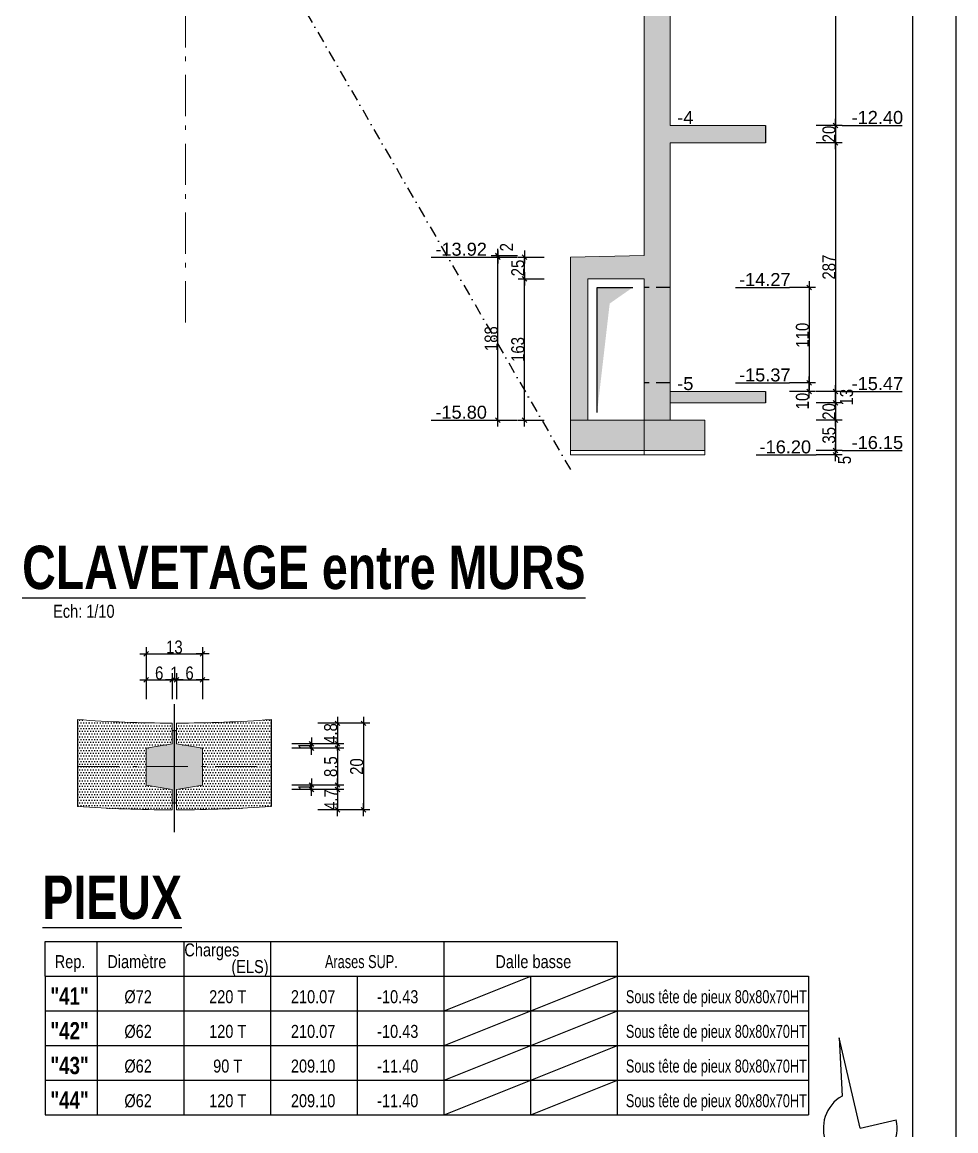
# Model space of a CAD drawing. Header units: centimetres. Extents: x 13078 to 20826, y -18629 to -14429.
# Drawn here: x 19749 to 20826, y -17092 to -15813 of the extents above; entities that cross this region are included whole.
import ezdxf
from ezdxf.enums import TextEntityAlignment as Align

# ---------------------------------------------------------------- set-up
doc = ezdxf.new("R2010")
doc.units = ezdxf.units.CM
doc.header["$LTSCALE"] = 25.4
doc.header["$PDMODE"] = 1
doc.header["$PDSIZE"] = -2
for name, pattern in [('CACHEX2', [19.05, 12.7, -6.35]), ('Style de ligne -6', [1.04164, 0.625, -0.20828, 0.06943, -0.13893]), ('TIRETPTX2', [50.8, 25.4, -12.7, 0, -12.7])]:
    doc.linetypes.add(name, pattern=pattern)
for name, color, linetype in [('01_cote_gen', 4, 'Continuous'), ('01_linteaux', 2, 'Continuous'), ('01_poch_BN', 9, 'Continuous'), ('01_poch_murs', 253, 'Continuous'), ('01_texte', 230, 'Continuous'), ('AA_COTES', 2, 'Continuous')]:
    doc.layers.add(name, color=color, linetype=linetype)
doc.layers.add('01_murs_coup', color=5, linetype='Continuous', lineweight=60)
doc.layers.add('B Général', color=7, linetype='Continuous', lineweight=5)
doc.styles.add('impact', font='impact.ttf')
doc.styles.add('MATTE_TXT', font='arial.ttf')
doc.styles.add('STYLE2', font='ARIALN.TTF')
doc.dimstyles.new('JB10', dxfattribs={"dimscale": 0.1, "dimtxt": 150, "dimasz": 15, "dimexe": 0.1, "dimexo": 0.1, "dimgap": 0.09, "dimtad": 1, "dimdec": 1, "dimlfac": 0.2, "dimdsep": 46, "dimtxsty": 'STYLE2', "dimblk1": 'BOND_G', "dimblk2": 'BOND_D', "dimsah": 1, "dimcen": 1.5, "dimdle": 0.01, "dimse1": 1, "dimse2": 1, "dimclrd": 4, "dimclre": 2, "dimclrt": 6, "dimazin": 2, "dimtfac": 2.333333, "dimtdec": 1, "dimtix": 1, "dimtmove": 2, "dimatfit": 3, "dimldrblk": 'BOND_G', "dimfxl": 1, "dimtolj": 1, "dimtzin": 0, "dimarcsym": 0})
doc.dimstyles.new('JB50', dxfattribs={"dimscale": 0.1, "dimtxt": 150, "dimasz": 15, "dimexe": 0.1, "dimexo": 0.1, "dimgap": 0.09, "dimtad": 1, "dimdec": 1, "dimdsep": 46, "dimtxsty": 'STYLE2', "dimblk1": 'BOND_G', "dimblk2": 'BOND_D', "dimsah": 1, "dimcen": 1.5, "dimdle": 0.01, "dimse1": 1, "dimse2": 1, "dimclrd": 4, "dimclre": 2, "dimclrt": 6, "dimazin": 2, "dimtfac": 2.333333, "dimtdec": 1, "dimtix": 1, "dimtmove": 2, "dimatfit": 3, "dimldrblk": 'BOND_G', "dimfxl": 1, "dimtolj": 1, "dimtzin": 0, "dimarcsym": 0})
pattern_1 = [(0, (-298.4997, -0.662), (1.5875, 3.175), [0, -3.175])]

# ---------------------------------------------------------------- blocks, each defined once
blk = doc.blocks.new('BOND_G')
at = {"layer": 'AA_COTES', "color": 0}
for p, q in [((0, -5), (0, 15)), ((5, 0), (-5, 0)), ((1.77, 1.77), (-1.77, -1.77))]:
    blk.add_line(p, q, dxfattribs=at)
blk = doc.blocks.new('BOND_D')
at = {"layer": 'AA_COTES', "color": 0}
for p, q in [((5, 0), (-5, 0)), ((-1.77, -1.77), (1.77, 1.77)), ((0, 5), (0, -15))]:
    blk.add_line(p, q, dxfattribs=at)
blk = doc.blocks.new('*D216')
at = {"layer": '01_cote_gen', "color": 4, "lineweight": -2, "ltscale": 3, "transparency": 16777216}
blk.add_line((20687, -15654), (20687, -15931), dxfattribs=at)
at = {"layer": 'Defpoints', "color": 0, "ltscale": 3, "transparency": 16777216}
for p in [(20670.7, -15652.5), (20612.2, -15932.5), (20687, -15932.5)]:
    blk.add_point(p, dxfattribs=at)
at = {"layer": '01_cote_gen', "color": 4, "lineweight": -2, "ltscale": 3, "transparency": 16777216, "xscale": 1.5, "yscale": 1.5, "zscale": 1.5}
for name, p, rotation in [('BOND_G', (20687, -15652.5), 90), ('BOND_D', (20687, -15932.5), 270)]:
    blk.add_blockref(name, p, dxfattribs=dict(at, rotation=rotation))
at = {"layer": '01_cote_gen', "color": 6, "ltscale": 3, "transparency": 16777216, "insert": (20679.4, -15792.5), "char_height": 15, "attachment_point": 5, "rotation": 90, "style": 'STYLE2'}
blk.add_mtext('\\A1;280', dxfattribs=at)
blk = doc.blocks.new('*D217')
at = {"layer": '01_cote_gen', "color": 4, "lineweight": -2, "ltscale": 3, "transparency": 16777216}
blk.add_line((20687, -15934), (20687, -15951), dxfattribs=at)
at = {"layer": 'Defpoints', "color": 0, "ltscale": 3, "transparency": 16777216}
for p in [(20585.2, -15932.5), (20585.2, -15952.5), (20687, -15952.5)]:
    blk.add_point(p, dxfattribs=at)
at = {"layer": '01_cote_gen', "color": 4, "lineweight": -2, "ltscale": 3, "transparency": 16777216, "xscale": 1.5, "yscale": 1.5, "zscale": 1.5}
for name, p, rotation in [('BOND_G', (20687, -15932.5), 90), ('BOND_D', (20687, -15952.5), 270)]:
    blk.add_blockref(name, p, dxfattribs=dict(at, rotation=rotation))
at = {"layer": '01_cote_gen', "color": 6, "ltscale": 3, "transparency": 16777216, "insert": (20679.4, -15942.5), "char_height": 15, "attachment_point": 5, "rotation": 90, "style": 'STYLE2'}
blk.add_mtext('\\A1;20', dxfattribs=at)
blk = doc.blocks.new('*D218')
at = {"layer": '01_cote_gen', "color": 4, "lineweight": -2, "ltscale": 3, "transparency": 16777216}
blk.add_line((20687, -15954), (20687, -16238), dxfattribs=at)
at = {"layer": 'Defpoints', "color": 0, "ltscale": 3, "transparency": 16777216}
for p in [(20607.2, -15952.5), (20607.2, -16239.5), (20687, -16239.5)]:
    blk.add_point(p, dxfattribs=at)
at = {"layer": '01_cote_gen', "color": 4, "lineweight": -2, "ltscale": 3, "transparency": 16777216, "xscale": 1.5, "yscale": 1.5, "zscale": 1.5}
for name, p, rotation in [('BOND_G', (20687, -15952.5), 90), ('BOND_D', (20687, -16239.5), 270)]:
    blk.add_blockref(name, p, dxfattribs=dict(at, rotation=rotation))
at = {"layer": '01_cote_gen', "color": 6, "ltscale": 3, "transparency": 16777216, "insert": (20679.4, -16096), "char_height": 15, "attachment_point": 5, "rotation": 90, "style": 'STYLE2'}
blk.add_mtext('\\A1;287', dxfattribs=at)
blk = doc.blocks.new('*D209')
at = {"layer": '01_cote_gen', "color": 4, "lineweight": -2, "ltscale": 3, "transparency": 16777216}
blk.add_line((20687, -16241), (20687, -16251), dxfattribs=at)
at = {"layer": 'Defpoints', "color": 0, "ltscale": 3, "transparency": 16777216}
for p in [(20658, -16239.5), (20658, -16252.5), (20687, -16252.5)]:
    blk.add_point(p, dxfattribs=at)
at = {"layer": '01_cote_gen', "color": 4, "lineweight": -2, "ltscale": 3, "transparency": 16777216, "xscale": 1.5, "yscale": 1.5, "zscale": 1.5}
for name, p, rotation in [('BOND_G', (20687, -16239.5), 90), ('BOND_D', (20687, -16252.5), 270)]:
    blk.add_blockref(name, p, dxfattribs=dict(at, rotation=rotation))
at = {"layer": '01_cote_gen', "color": 6, "ltscale": 3, "transparency": 16777216, "insert": (20699.7, -16246), "char_height": 15, "attachment_point": 5, "rotation": 90, "style": 'STYLE2'}
blk.add_mtext('\\A1;13', dxfattribs=at)
blk = doc.blocks.new('*D210')
at = {"layer": '01_cote_gen', "color": 4, "lineweight": -2, "ltscale": 3, "transparency": 16777216}
blk.add_line((20687, -16254), (20687, -16271), dxfattribs=at)
at = {"layer": 'Defpoints', "color": 0, "ltscale": 3, "transparency": 16777216}
for p in [(20527.6, -16252.5), (20525.9, -16272.5), (20687, -16272.5)]:
    blk.add_point(p, dxfattribs=at)
at = {"layer": '01_cote_gen', "color": 4, "lineweight": -2, "ltscale": 3, "transparency": 16777216, "xscale": 1.5, "yscale": 1.5, "zscale": 1.5}
for name, p, rotation in [('BOND_G', (20687, -16252.5), 90), ('BOND_D', (20687, -16272.5), 270)]:
    blk.add_blockref(name, p, dxfattribs=dict(at, rotation=rotation))
at = {"layer": '01_cote_gen', "color": 6, "ltscale": 3, "transparency": 16777216, "insert": (20679.4, -16262.5), "char_height": 15, "attachment_point": 5, "rotation": 90, "style": 'STYLE2'}
blk.add_mtext('\\A1;20', dxfattribs=at)
blk = doc.blocks.new('*D227')
at = {"layer": '01_cote_gen', "color": 4, "lineweight": -2, "ltscale": 3, "transparency": 16777216}
blk.add_line((20687, -16274), (20687, -16306), dxfattribs=at)
at = {"layer": 'Defpoints', "color": 0, "ltscale": 3, "transparency": 16777216}
for p in [(20536.2, -16272.5), (20536.2, -16307.5), (20687, -16307.5)]:
    blk.add_point(p, dxfattribs=at)
at = {"layer": '01_cote_gen', "color": 4, "lineweight": -2, "ltscale": 3, "transparency": 16777216, "xscale": 1.5, "yscale": 1.5, "zscale": 1.5}
for name, p, rotation in [('BOND_G', (20687, -16272.5), 90), ('BOND_D', (20687, -16307.5), 270)]:
    blk.add_blockref(name, p, dxfattribs=dict(at, rotation=rotation))
at = {"layer": '01_cote_gen', "color": 6, "ltscale": 3, "transparency": 16777216, "insert": (20679.4, -16290), "char_height": 15, "attachment_point": 5, "rotation": 90, "style": 'STYLE2'}
blk.add_mtext('\\A1;35', dxfattribs=at)
blk = doc.blocks.new('*D228')
at = {"layer": '01_cote_gen', "color": 4, "lineweight": -2, "ltscale": 3, "transparency": 16777216}
blk.add_line((20687, -16309), (20687, -16311), dxfattribs=at)
at = {"layer": 'Defpoints', "color": 0, "ltscale": 3, "transparency": 16777216}
for p in [(20536.2, -16307.5), (20536.2, -16312.5), (20687, -16312.5)]:
    blk.add_point(p, dxfattribs=at)
at = {"layer": '01_cote_gen', "color": 4, "lineweight": -2, "ltscale": 3, "transparency": 16777216, "xscale": 1.5, "yscale": 1.5, "zscale": 1.5}
for name, p, rotation in [('BOND_G', (20687, -16307.5), 90), ('BOND_D', (20687, -16312.5), 270)]:
    blk.add_blockref(name, p, dxfattribs=dict(at, rotation=rotation))
at = {"layer": '01_cote_gen', "color": 6, "ltscale": 3, "transparency": 16777216, "insert": (20697.3, -16318.5), "char_height": 15, "attachment_point": 5, "rotation": 90, "style": 'STYLE2'}
blk.add_mtext('\\A1;5', dxfattribs=at)
blk = doc.blocks.new('*D221')
at = {"layer": '01_cote_gen', "color": 4, "lineweight": -2, "ltscale": 3, "transparency": 16777216}
blk.add_line((20328.3, -16271), (20328.3, -16111), dxfattribs=at)
at = {"layer": 'Defpoints', "color": 0, "ltscale": 3, "transparency": 16777216}
for p in [(20328.3, -16109.5), (20401.2, -16109.5), (20381.2, -16272.5)]:
    blk.add_point(p, dxfattribs=at)
at = {"layer": '01_cote_gen', "color": 4, "lineweight": -2, "ltscale": 3, "transparency": 16777216, "xscale": 1.5, "yscale": 1.5, "zscale": 1.5}
for name, p, rotation in [('BOND_D', (20328.3, -16109.5), 90), ('BOND_G', (20328.3, -16272.5), 270)]:
    blk.add_blockref(name, p, dxfattribs=dict(at, rotation=rotation))
at = {"layer": '01_cote_gen', "color": 6, "ltscale": 3, "transparency": 16777216, "insert": (20320.6, -16191), "char_height": 15, "attachment_point": 5, "rotation": 90, "style": 'STYLE2'}
blk.add_mtext('\\A1;163', dxfattribs=at)
blk = doc.blocks.new('*D202')
at = {"layer": '01_cote_gen', "color": 4, "lineweight": -2, "ltscale": 3, "transparency": 16777216}
blk.add_line((20297.5, -16271), (20297.5, -16086), dxfattribs=at)
at = {"layer": 'Defpoints', "color": 0, "ltscale": 3, "transparency": 16777216}
for p in [(20297.5, -16084.5), (20350.8, -16084.5), (20350.8, -16272.5)]:
    blk.add_point(p, dxfattribs=at)
at = {"layer": '01_cote_gen', "color": 4, "lineweight": -2, "ltscale": 3, "transparency": 16777216, "xscale": 1.5, "yscale": 1.5, "zscale": 1.5}
for name, p, rotation in [('BOND_D', (20297.5, -16084.5), 90), ('BOND_G', (20297.5, -16272.5), 270)]:
    blk.add_blockref(name, p, dxfattribs=dict(at, rotation=rotation))
at = {"layer": '01_cote_gen', "color": 6, "ltscale": 3, "transparency": 16777216, "insert": (20289.9, -16178.5), "char_height": 15, "attachment_point": 5, "rotation": 90, "style": 'STYLE2'}
blk.add_mtext('\\A1;188', dxfattribs=at)
blk = doc.blocks.new('*D295')
at = {"layer": '01_cote_gen', "color": 4, "lineweight": -2, "ltscale": 3, "transparency": 16777216}
blk.add_line((20656.5, -16121), (20656.5, -16228), dxfattribs=at)
at = {"layer": 'Defpoints', "color": 0, "ltscale": 3, "transparency": 16777216}
for p in [(20500.7, -16119.5), (20500.7, -16229.5), (20656.5, -16229.5)]:
    blk.add_point(p, dxfattribs=at)
at = {"layer": '01_cote_gen', "color": 4, "lineweight": -2, "ltscale": 3, "transparency": 16777216, "xscale": 1.5, "yscale": 1.5, "zscale": 1.5}
for name, p, rotation in [('BOND_G', (20656.5, -16119.5), 90), ('BOND_D', (20656.5, -16229.5), 270)]:
    blk.add_blockref(name, p, dxfattribs=dict(at, rotation=rotation))
at = {"layer": '01_cote_gen', "color": 6, "ltscale": 3, "transparency": 16777216, "insert": (20648.8, -16174.5), "char_height": 15, "attachment_point": 5, "rotation": 90, "style": 'STYLE2'}
blk.add_mtext('\\A1;110', dxfattribs=at)
blk = doc.blocks.new('*D296')
at = {"layer": '01_cote_gen', "color": 4, "lineweight": -2, "ltscale": 3, "transparency": 16777216}
blk.add_line((20656.5, -16231), (20656.5, -16238), dxfattribs=at)
at = {"layer": 'Defpoints', "color": 0, "ltscale": 3, "transparency": 16777216}
for p in [(20603, -16239.5), (20634, -16229.5), (20656.5, -16239.5)]:
    blk.add_point(p, dxfattribs=at)
at = {"layer": '01_cote_gen', "color": 4, "lineweight": -2, "ltscale": 3, "transparency": 16777216, "xscale": 1.5, "yscale": 1.5, "zscale": 1.5}
for name, p, rotation in [('BOND_G', (20656.5, -16229.5), 90), ('BOND_D', (20656.5, -16239.5), 270)]:
    blk.add_blockref(name, p, dxfattribs=dict(at, rotation=rotation))
at = {"layer": '01_cote_gen', "color": 6, "ltscale": 3, "transparency": 16777216, "insert": (20648.8, -16250.5), "char_height": 15, "attachment_point": 5, "rotation": 90, "style": 'STYLE2'}
blk.add_mtext('\\A1;10', dxfattribs=at)
blk = doc.blocks.new('*D300')
at = {"layer": '01_cote_gen', "color": 4, "lineweight": -2, "ltscale": 3, "transparency": 16777216}
blk.add_line((19923.5, -16572), (19925.5, -16572), dxfattribs=at)
at = {"layer": 'Defpoints', "color": 0, "ltscale": 3, "transparency": 16777216}
for p in [(19927, -16572), (19922, -16622.2), (19927, -16622.2)]:
    blk.add_point(p, dxfattribs=at)
at = {"layer": '01_cote_gen', "color": 4, "lineweight": -2, "ltscale": 3, "transparency": 16777216, "xscale": 1.5, "yscale": 1.5, "zscale": 1.5, "rotation": 180}
blk.add_blockref('BOND_G', (19922, -16572), dxfattribs=at)
at = {"layer": '01_cote_gen', "color": 4, "lineweight": -2, "ltscale": 3, "transparency": 16777216, "xscale": 1.5, "yscale": 1.5, "zscale": 1.5}
blk.add_blockref('BOND_D', (19927, -16572), dxfattribs=at)
at = {"layer": '01_cote_gen', "color": 6, "ltscale": 3, "transparency": 16777216, "insert": (19924.5, -16564.5), "char_height": 15, "attachment_point": 5, "style": 'STYLE2'}
blk.add_mtext('\\A1;1', dxfattribs=at)
blk = doc.blocks.new('*D301')
at = {"layer": '01_cote_gen', "color": 4, "lineweight": -2, "ltscale": 3, "transparency": 16777216}
blk.add_line((19928.5, -16572), (19955.5, -16572), dxfattribs=at)
at = {"layer": 'Defpoints', "color": 0, "ltscale": 3, "transparency": 16777216}
for p in [(19957, -16572), (19927, -16586), (19957, -16650.9)]:
    blk.add_point(p, dxfattribs=at)
at = {"layer": '01_cote_gen', "color": 4, "lineweight": -2, "ltscale": 3, "transparency": 16777216, "xscale": 1.5, "yscale": 1.5, "zscale": 1.5, "rotation": 180}
blk.add_blockref('BOND_G', (19927, -16572), dxfattribs=at)
at = {"layer": '01_cote_gen', "color": 4, "lineweight": -2, "ltscale": 3, "transparency": 16777216, "xscale": 1.5, "yscale": 1.5, "zscale": 1.5}
blk.add_blockref('BOND_D', (19957, -16572), dxfattribs=at)
at = {"layer": '01_cote_gen', "color": 6, "ltscale": 3, "transparency": 16777216, "insert": (19942, -16564.3), "char_height": 15, "attachment_point": 5, "style": 'STYLE2'}
blk.add_mtext('\\A1;6', dxfattribs=at)
blk = doc.blocks.new('*D302')
at = {"layer": '01_cote_gen', "color": 4, "lineweight": -2, "ltscale": 3, "transparency": 16777216}
blk.add_line((19893.5, -16572), (19920.4, -16572), dxfattribs=at)
at = {"layer": 'Defpoints', "color": 0, "ltscale": 3, "transparency": 16777216}
for p in [(19921.9, -16572), (19921.9, -16645.9), (19892, -16650.9)]:
    blk.add_point(p, dxfattribs=at)
at = {"layer": '01_cote_gen', "color": 4, "lineweight": -2, "ltscale": 3, "transparency": 16777216, "xscale": 1.5, "yscale": 1.5, "zscale": 1.5, "rotation": 180}
blk.add_blockref('BOND_G', (19892, -16572), dxfattribs=at)
at = {"layer": '01_cote_gen', "color": 4, "lineweight": -2, "ltscale": 3, "transparency": 16777216, "xscale": 1.5, "yscale": 1.5, "zscale": 1.5}
blk.add_blockref('BOND_D', (19921.9, -16572), dxfattribs=at)
at = {"layer": '01_cote_gen', "color": 6, "ltscale": 3, "transparency": 16777216, "insert": (19907, -16564.3), "char_height": 15, "attachment_point": 5, "style": 'STYLE2'}
blk.add_mtext('\\A1;6', dxfattribs=at)
blk = doc.blocks.new('*D303')
at = {"layer": '01_cote_gen', "color": 4, "lineweight": -2, "ltscale": 3, "transparency": 16777216}
blk.add_line((19893.5, -16542), (19955.5, -16542), dxfattribs=at)
at = {"layer": 'Defpoints', "color": 0, "ltscale": 3, "transparency": 16777216}
for p in [(19957, -16542), (19892, -16594.5), (19957, -16594.5)]:
    blk.add_point(p, dxfattribs=at)
at = {"layer": '01_cote_gen', "color": 4, "lineweight": -2, "ltscale": 3, "transparency": 16777216, "xscale": 1.5, "yscale": 1.5, "zscale": 1.5, "rotation": 180}
blk.add_blockref('BOND_G', (19892, -16542), dxfattribs=at)
at = {"layer": '01_cote_gen', "color": 4, "lineweight": -2, "ltscale": 3, "transparency": 16777216, "xscale": 1.5, "yscale": 1.5, "zscale": 1.5}
blk.add_blockref('BOND_D', (19957, -16542), dxfattribs=at)
at = {"layer": '01_cote_gen', "color": 6, "ltscale": 3, "transparency": 16777216, "insert": (19924.5, -16534.3), "char_height": 15, "attachment_point": 5, "style": 'STYLE2'}
blk.add_mtext('\\A1;13', dxfattribs=at)
blk = doc.blocks.new('*D304')
at = {"layer": '01_cote_gen', "color": 4, "lineweight": -2, "ltscale": 3, "transparency": 16777216}
blk.add_line((20082.5, -16647.4), (20082.5, -16649.4), dxfattribs=at)
at = {"layer": 'Defpoints', "color": 0, "ltscale": 3, "transparency": 16777216}
for p in [(19980, -16645.9), (20010, -16650.9), (20082.5, -16650.9)]:
    blk.add_point(p, dxfattribs=at)
at = {"layer": '01_cote_gen', "color": 4, "lineweight": -2, "ltscale": 3, "transparency": 16777216, "xscale": 1.5, "yscale": 1.5, "zscale": 1.5}
for name, p, rotation in [('BOND_G', (20082.5, -16645.9), 90), ('BOND_D', (20082.5, -16650.9), 270)]:
    blk.add_blockref(name, p, dxfattribs=dict(at, rotation=rotation))
at = {"layer": '01_cote_gen', "color": 6, "ltscale": 3, "transparency": 16777216, "insert": (20075, -16648.4), "char_height": 15, "attachment_point": 5, "rotation": 90, "style": 'STYLE2'}
blk.add_mtext('\\A1;1', dxfattribs=at)
blk = doc.blocks.new('*D305')
at = {"layer": '01_cote_gen', "color": 4, "lineweight": -2, "ltscale": 3, "transparency": 16777216}
blk.add_line((20112.5, -16623.7), (20112.5, -16644.4), dxfattribs=at)
at = {"layer": 'Defpoints', "color": 0, "ltscale": 3, "transparency": 16777216}
for p in [(19980, -16622.2), (19980, -16645.9), (20112.5, -16645.9)]:
    blk.add_point(p, dxfattribs=at)
at = {"layer": '01_cote_gen', "color": 4, "lineweight": -2, "ltscale": 3, "transparency": 16777216, "xscale": 1.5, "yscale": 1.5, "zscale": 1.5}
for name, p, rotation in [('BOND_G', (20112.5, -16622.2), 90), ('BOND_D', (20112.5, -16645.9), 270)]:
    blk.add_blockref(name, p, dxfattribs=dict(at, rotation=rotation))
at = {"layer": '01_cote_gen', "color": 6, "ltscale": 3, "transparency": 16777216, "insert": (20104.8, -16634), "char_height": 15, "attachment_point": 5, "rotation": 90, "style": 'STYLE2'}
blk.add_mtext('\\A1;4.8', dxfattribs=at)
blk = doc.blocks.new('*D306')
at = {"layer": '01_cote_gen', "color": 4, "lineweight": -2, "ltscale": 3, "transparency": 16777216}
blk.add_line((20112.5, -16652.4), (20112.5, -16691.9), dxfattribs=at)
at = {"layer": 'Defpoints', "color": 0, "ltscale": 3, "transparency": 16777216}
for p in [(20010, -16650.9), (20010, -16693.4), (20112.5, -16693.4)]:
    blk.add_point(p, dxfattribs=at)
at = {"layer": '01_cote_gen', "color": 4, "lineweight": -2, "ltscale": 3, "transparency": 16777216, "xscale": 1.5, "yscale": 1.5, "zscale": 1.5}
for name, p, rotation in [('BOND_G', (20112.5, -16650.9), 90), ('BOND_D', (20112.5, -16693.4), 270)]:
    blk.add_blockref(name, p, dxfattribs=dict(at, rotation=rotation))
at = {"layer": '01_cote_gen', "color": 6, "ltscale": 3, "transparency": 16777216, "insert": (20104.8, -16672.2), "char_height": 15, "attachment_point": 5, "rotation": 90, "style": 'STYLE2'}
blk.add_mtext('\\A1;8.5', dxfattribs=at)
blk = doc.blocks.new('*D307')
at = {"layer": '01_cote_gen', "color": 4, "lineweight": -2, "ltscale": 3, "transparency": 16777216}
blk.add_line((20082.5, -16694.9), (20082.5, -16696.9), dxfattribs=at)
at = {"layer": 'Defpoints', "color": 0, "ltscale": 3, "transparency": 16777216}
for p in [(19980.1, -16698.4), (20010, -16693.4), (20082.5, -16698.4)]:
    blk.add_point(p, dxfattribs=at)
at = {"layer": '01_cote_gen', "color": 4, "lineweight": -2, "ltscale": 3, "transparency": 16777216, "xscale": 1.5, "yscale": 1.5, "zscale": 1.5}
for name, p, rotation in [('BOND_G', (20082.5, -16693.4), 90), ('BOND_D', (20082.5, -16698.4), 270)]:
    blk.add_blockref(name, p, dxfattribs=dict(at, rotation=rotation))
at = {"layer": '01_cote_gen', "color": 6, "ltscale": 3, "transparency": 16777216, "insert": (20075, -16695.9), "char_height": 15, "attachment_point": 5, "rotation": 90, "style": 'STYLE2'}
blk.add_mtext('\\A1;1', dxfattribs=at)
blk = doc.blocks.new('*D308')
at = {"layer": '01_cote_gen', "color": 4, "lineweight": -2, "ltscale": 3, "transparency": 16777216}
blk.add_line((20112.5, -16699.9), (20112.5, -16720.5), dxfattribs=at)
at = {"layer": 'Defpoints', "color": 0, "ltscale": 3, "transparency": 16777216}
for p in [(19980.1, -16698.4), (19980.1, -16722), (20112.5, -16722)]:
    blk.add_point(p, dxfattribs=at)
at = {"layer": '01_cote_gen', "color": 4, "lineweight": -2, "ltscale": 3, "transparency": 16777216, "xscale": 1.5, "yscale": 1.5, "zscale": 1.5}
for name, p, rotation in [('BOND_G', (20112.5, -16698.4), 90), ('BOND_D', (20112.5, -16722), 270)]:
    blk.add_blockref(name, p, dxfattribs=dict(at, rotation=rotation))
at = {"layer": '01_cote_gen', "color": 6, "ltscale": 3, "transparency": 16777216, "insert": (20105, -16710.2), "char_height": 15, "attachment_point": 5, "rotation": 90, "style": 'STYLE2'}
blk.add_mtext('\\A1;4.7', dxfattribs=at)
blk = doc.blocks.new('*D309')
at = {"layer": '01_cote_gen', "color": 4, "lineweight": -2, "ltscale": 3, "transparency": 16777216}
blk.add_line((20142.5, -16623.7), (20142.5, -16720.5), dxfattribs=at)
at = {"layer": 'Defpoints', "color": 0, "ltscale": 3, "transparency": 16777216}
for p in [(20120, -16622.2), (20120, -16722), (20142.5, -16722)]:
    blk.add_point(p, dxfattribs=at)
at = {"layer": '01_cote_gen', "color": 4, "lineweight": -2, "ltscale": 3, "transparency": 16777216, "xscale": 1.5, "yscale": 1.5, "zscale": 1.5}
for name, p, rotation in [('BOND_G', (20142.5, -16622.2), 90), ('BOND_D', (20142.5, -16722), 270)]:
    blk.add_blockref(name, p, dxfattribs=dict(at, rotation=rotation))
at = {"layer": '01_cote_gen', "color": 6, "ltscale": 3, "transparency": 16777216, "insert": (20134.8, -16672.1), "char_height": 15, "attachment_point": 5, "rotation": 90, "style": 'STYLE2'}
blk.add_mtext('\\A1;20', dxfattribs=at)
blk = doc.blocks.new('*D310')
at = {"layer": '01_cote_gen', "color": 4, "lineweight": -2, "transparency": 16777216}
blk.add_line((20328.3, -16108), (20328.3, -16086), dxfattribs=at)
at = {"layer": 'Defpoints', "color": 0, "transparency": 16777216}
for p in [(20320, -16084.5), (20328.3, -16084.5), (20350.8, -16109.5)]:
    blk.add_point(p, dxfattribs=at)
at = {"layer": '01_cote_gen', "color": 4, "lineweight": -2, "transparency": 16777216, "xscale": 1.5, "yscale": 1.5, "zscale": 1.5}
for name, p, rotation in [('BOND_D', (20328.3, -16084.5), 90), ('BOND_G', (20328.3, -16109.5), 270)]:
    blk.add_blockref(name, p, dxfattribs=dict(at, rotation=rotation))
at = {"layer": '01_cote_gen', "color": 6, "transparency": 16777216, "insert": (20320.6, -16097), "char_height": 15, "attachment_point": 5, "rotation": 90, "style": 'STYLE2'}
blk.add_mtext('\\A1;25', dxfattribs=at)
blk = doc.blocks.new('*D311')
at = {"layer": '01_cote_gen', "color": 4, "lineweight": -2, "transparency": 16777216}
for p, q in [((20297.5, -16081), (20297.5, -16079.5)), ((20297.5, -16082.5), (20297.5, -16084.5)), ((20297.5, -16086), (20297.5, -16087.5))]:
    blk.add_line(p, q, dxfattribs=at)
at = {"layer": 'Defpoints', "color": 0, "transparency": 16777216}
for p in [(20297.5, -16084.5), (20381.2, -16084.5), (20466.2, -16082.5)]:
    blk.add_point(p, dxfattribs=at)
at = {"layer": '01_cote_gen', "color": 4, "lineweight": -2, "transparency": 16777216, "xscale": 1.5, "yscale": 1.5, "zscale": 1.5}
for name, p, rotation in [('BOND_G', (20297.5, -16082.5), 270), ('BOND_D', (20297.5, -16084.5), 90)]:
    blk.add_blockref(name, p, dxfattribs=dict(at, rotation=rotation))
at = {"layer": '01_cote_gen', "color": 6, "transparency": 16777216, "insert": (20307.5, -16073), "char_height": 15, "attachment_point": 5, "rotation": 90, "style": 'STYLE2'}
blk.add_mtext('\\A1;2', dxfattribs=at)

msp = doc.modelspace()

# ---------------------------------------------------------------- hatches: boundary and pattern name
at = {"layer": '01_poch_BN'}
h = msp.add_hatch(color=256, dxfattribs=at)
h.dxf.hatch_style = 1
h.paths.add_polyline_path([(20606.03, -14699.5), (20496.19, -14699.5), (20496.19, -14601.74), (20476.19, -14601.74), (20476.19, -15414.5), (20496.19, -15414.5), (20496.19, -15367.5), (20526.19, -15367.5), (20606.03, -15367.5), (20606.03, -15344.5), (20496.19, -15344.5), (20496.19, -15046.5), (20606.03, -15046.5), (20606.03, -15026.5), (20496.19, -15026.5), (20496.19, -14719.5), (20606.03, -14719.5)])
h.paths.add_polyline_path([(20526.19, -15367.5), (20496.19, -15367.5), (20496.19, -15414.5), (20526.19, -15414.5)], flags=17)
h.paths.add_polyline_path([(20606.03, -15632.5), (20496.19, -15632.5), (20496.19, -15414.5), (20476.19, -15414.5), (20476.19, -15632.5), (20466.19, -15632.5), (20466.14, -16082.5), (20381.19, -16084.5), (20381.19, -16272.5), (20401.19, -16272.5), (20401.19, -16109.5), (20466.19, -16109.5), (20466.19, -16119.5), (20496.19, -16119.5), (20496.19, -15952.5), (20606.03, -15952.5), (20606.03, -15932.5), (20496.19, -15932.5), (20496.19, -15652.5), (20606.03, -15652.5)])
h.paths.add_polyline_path([(20496.19, -16119.5), (20466.19, -16119.5), (20466.19, -16229.5), (20496.19, -16229.5)], flags=17)
h.paths.add_polyline_path([(20496.19, -16229.5), (20466.19, -16229.5), (20466.19, -16272.5), (20496.19, -16272.5)])
h.paths.add_polyline_path([(20606.03, -16239.5), (20496.19, -16239.5), (20496.19, -16252.5), (20606.03, -16252.5)], flags=17)
h.paths.add_polyline_path([(20536.19, -16272.5), (20496.19, -16272.5), (20466.19, -16272.5), (20466.19, -16307.5), (20536.19, -16307.5)])
h.paths.add_polyline_path([(20466.19, -16272.5), (20381.19, -16272.5), (20381.19, -16307.5), (20466.19, -16307.5)])
h = msp.add_hatch(color=256, dxfattribs=at)
h.dxf.hatch_style = 1
h.paths.add_polyline_path([(19924.47, -16630.49), (19921.96, -16630.5), (19921.93, -16645.92), (19891.97, -16650.92), (19891.97, -16672.17), (19924.47, -16672.17)])
h.paths.add_polyline_path([(19926.99, -16630.49), (19924.47, -16630.49), (19924.47, -16672.17), (19956.97, -16672.17), (19956.97, -16650.92), (19927.01, -16645.92)])
h.paths.add_polyline_path([(19956.97, -16672.17), (19924.47, -16672.17), (19924.47, -16713.84), (19927.13, -16713.84), (19927.1, -16698.39), (19956.97, -16693.42)])
h.paths.add_polyline_path([(19924.47, -16672.17), (19891.97, -16672.17), (19891.97, -16693.42), (19921.85, -16698.39), (19921.82, -16713.83), (19924.47, -16713.84)])
at = {"layer": '01_poch_murs'}
h = msp.add_hatch(dxfattribs=at)
h.set_pattern_fill('DOTS', color=256, scale=2)
h.set_pattern_definition(pattern_1)
h.paths.add_polyline_path([(19812.92, -16618.01, 0.0181953), (19921.97, -16622.17), (19921.93, -16646.09), (19891.97, -16651.08), (19891.97, -16693.58), (19921.85, -16698.56), (19921.81, -16722.17, -0.0170299), (19812.92, -16718.27)])
h = msp.add_hatch(dxfattribs=at)
h.set_pattern_fill('DOTS', color=256, scale=2)
h.set_pattern_definition(pattern_1)
h.paths.add_polyline_path([(20036.03, -16618.01, -0.0181953), (19926.97, -16622.17), (19927.01, -16646.09), (19956.97, -16651.08), (19956.97, -16693.58), (19927.1, -16698.56), (19927.14, -16722.17, 0.0170299), (20036.03, -16718.27)])

# ---------------------------------------------------------------- linework, layer by layer
msp.add_line((20825.65, -14428.94), (20825.65, -17143.94))
at = {"layer": '01_linteaux', "linetype": 'TIRETPTX2', "ltscale": 0.02}
msp.add_line((19986.22, -15645.5), (20381.19, -16329.6), dxfattribs=at)
at = {"layer": '01_linteaux', "linetype": 'CACHEX2', "ltscale": 0.05}
for p, q in [((20496.19, -16119.5), (20466.19, -16119.5)), ((20496.19, -16229.5), (20466.19, -16229.5))]:
    msp.add_line(p, q, dxfattribs=at)
at = {"layer": '01_murs_coup', "linetype": 'Continuous', "lineweight": 5}
for p, q in [((20466.19, -15632.5), (20466.19, -16082.5)), ((20496.19, -15652.5), (20496.19, -15932.5)), ((20496.19, -15932.5), (20606.03, -15932.5)), ((20496.19, -15952.5), (20606.03, -15952.5)), ((20496.19, -15952.5), (20496.19, -16272.5)), ((20466.19, -16082.5), (20381.19, -16084.5)), ((20381.19, -16084.5), (20381.19, -16312.5)), ((20401.19, -16109.5), (20401.19, -16272.5)), ((20466.19, -16109.5), (20401.19, -16109.5)), ((20466.19, -16109.5), (20466.19, -16312.5)), ((20496.19, -16239.5), (20606.03, -16239.5)), ((20496.19, -16252.5), (20606.03, -16252.5)), ((20496.19, -16272.5), (20381.19, -16272.5)), ((20496.19, -16272.5), (20536.19, -16272.5)), ((20536.19, -16272.5), (20536.19, -16312.5)), ((20466.19, -16307.5), (20381.19, -16307.5)), ((20466.19, -16312.5), (20381.19, -16312.5)), ((20466.19, -16307.5), (20536.19, -16307.5)), ((20466.19, -16312.5), (20536.19, -16312.5)), ((19921.97, -16622.17), (19921.93, -16645.92)), ((19926.97, -16622.17), (19927.01, -16645.92)), ((19921.97, -16645.92), (19891.97, -16650.92)), ((19926.97, -16645.92), (19956.97, -16650.92)), ((19891.97, -16650.92), (19891.97, -16693.42)), ((19956.97, -16650.92), (19956.97, -16693.42)), ((19891.97, -16693.42), (19921.97, -16698.42)), ((19921.85, -16698.39), (19921.81, -16722.17)), ((19956.97, -16693.42), (19926.97, -16698.42)), ((19927.1, -16698.39), (19927.14, -16722.17))]:
    msp.add_line(p, q, dxfattribs=at)
for radius, start, end in [(1500, 265.73492, 269.90351), (1500, 270.09548, 274.26508), (1600, 266.00194, 269.90452), (1600, 270.09548, 273.99806)]:
    msp.add_arc((19924.47, -15122.01), radius, start, end, dxfattribs=at)
at = {"layer": '01_poch_BN'}
for p, q in [((20606.03, -15932.5), (20606.03, -15952.5)), ((20606.03, -16239.5), (20606.03, -16252.5)), ((19812.92, -16617.85), (19812.92, -16718.11)), ((20036.03, -16617.85), (20036.03, -16718.11)), ((19921.96, -16630.5), (19926.99, -16630.49)), ((19921.96, -16713.83), (19926.99, -16713.84))]:
    msp.add_line(p, q, dxfattribs=at)
at = {"layer": '01_poch_BN', "ltscale": 3}
for p, q in [((20412, -16263.5), (20412, -16119.5)), ((20412, -16119.5), (20453, -16119.5))]:
    msp.add_line(p, q, dxfattribs=at)
for points in [[(20412, -16263.5), (20412, -16119.5), (20426.5, -16138)], [(20412, -16119.5), (20453, -16119.5), (20426.5, -16138)]]:
    msp.add_solid(points, dxfattribs=at)
at = {"layer": '01_texte'}
for p, q in [((20775.65, -14478.94), (20775.65, -17143.94)), ((20694.54, -15932.5), (20763.84, -15932.5)), ((20220.74, -16084.5), (20290.04, -16084.5)), ((20571.7, -16119.5), (20634, -16119.5)), ((20571.7, -16229.5), (20634, -16229.5)), ((20694.54, -16239.5), (20763.84, -16239.5)), ((20220.74, -16272.5), (20290.04, -16272.5)), ((20595.24, -16312.5), (20664.54, -16312.5)), ((20694.54, -16307.5), (20763.84, -16307.5)), ((19924.47, -16747.58), (19924.47, -16600)), ((19775.65, -16874), (20435.65, -16874)), ((19775.65, -16914), (19775.65, -16874)), ((19835.65, -16914), (19835.65, -16874)), ((19935.65, -16914), (19935.65, -16874)), ((20035.65, -16914), (20035.65, -16874)), ((20235.65, -16914), (20235.65, -16874)), ((20435.65, -16914), (20435.65, -16874)), ((19775.65, -16914), (20655.65, -16914)), ((19775.65, -16914), (19775.65, -16954)), ((19835.65, -16914), (19835.65, -16954)), ((19935.65, -16954), (19935.65, -16914)), ((20035.65, -16954), (20035.65, -16914)), ((20135.65, -16954), (20135.65, -16914)), ((20235.65, -16954), (20235.65, -16914)), ((20235.65, -16954), (20335.65, -16914)), ((20335.65, -16954), (20335.65, -16914)), ((20335.65, -16954), (20435.65, -16914)), ((20435.65, -16954), (20435.65, -16914)), ((20655.65, -16914), (20655.65, -17074)), ((19775.65, -16954), (20655.65, -16954)), ((19775.65, -16954), (19775.65, -16994)), ((19835.65, -16954), (19835.65, -16994)), ((19935.65, -16994), (19935.65, -16954)), ((20035.65, -16994), (20035.65, -16954)), ((20135.65, -16994), (20135.65, -16954)), ((20235.65, -16994), (20235.65, -16954)), ((20235.65, -16994), (20335.65, -16954)), ((20335.65, -16994), (20335.65, -16954)), ((20335.65, -16994), (20435.65, -16954)), ((20435.65, -16994), (20435.65, -16954)), ((19775.65, -16994), (20655.65, -16994)), ((19775.65, -16994), (19775.65, -17034)), ((19835.65, -16994), (19835.65, -17034)), ((19935.65, -17034), (19935.65, -16994)), ((20035.65, -17034), (20035.65, -16994)), ((20135.65, -17034), (20135.65, -16994)), ((20235.65, -17034), (20235.65, -16994)), ((20235.65, -17034), (20335.65, -16994)), ((20335.65, -17034), (20335.65, -16994)), ((20335.65, -17034), (20435.65, -16994)), ((20435.65, -17034), (20435.65, -16994)), ((20715.43, -17089.31), (20691.07, -16985.03)), ((20691.07, -16985.03), (20694.72, -17052.13)), ((19775.65, -17034), (20655.65, -17034)), ((19775.65, -17034), (19775.65, -17074)), ((19835.65, -17034), (19835.65, -17074)), ((19935.65, -17074), (19935.65, -17034)), ((20035.65, -17074), (20035.65, -17034)), ((20135.65, -17074), (20135.65, -17034)), ((20235.65, -17074), (20235.65, -17034)), ((20235.65, -17074), (20335.65, -17034)), ((20335.65, -17074), (20335.65, -17034)), ((20335.65, -17074), (20435.65, -17034)), ((20435.65, -17074), (20435.65, -17034)), ((19775.65, -17074), (20655.65, -17074)), ((20715.43, -17089.31), (20756.88, -17079.63))]:
    msp.add_line(p, q, dxfattribs=at)
msp.add_arc((20715.43, -17089.31), 42.56, 119.12103, 13.15202, dxfattribs=at)
at = {"layer": 'B Général', "color": 1, "linetype": 'Style de ligne -6', "lineweight": 13, "ltscale": 3, "true_color": 0xff0000}
for p, q in [((19937.17, -16160), (19937.17, -14601.74)), ((19812.92, -16672.17), (20036.03, -16672.17))]:
    msp.add_line(p, q, dxfattribs=at)

# ---------------------------------------------------------------- texts
at = {"layer": '01_texte', "style": 'MATTE_TXT'}
for s, p in [('-4', (20504.4, -15930.84)), ('-12.40', (20705.49, -15930.84)), ('-13.92', (20225.51, -16082.84)), ('-14.27', (20575.65, -16117.84)), ('-15.37', (20575.65, -16227.84)), ('-5', (20504.4, -16237.84)), ('-15.47', (20705.49, -16237.84)), ('-15.80', (20225.51, -16270.84)), ('-16.15', (20705.49, -16305.84)), ('-16.20', (20599.35, -16310.84))]:
    msp.add_text(s, height=15, dxfattribs=at).set_placement(p)
at = {"layer": '01_texte', "style": 'impact'}
for s, p in [('%%UCLAVETAGE entre MURS', (20073.77, -16482.35)), ('%%UPIEUX', (19852.77, -16862.85))]:
    msp.add_text(s, height=50, dxfattribs=at).set_placement(p, align=Align.BOTTOM_CENTER)
at = {"layer": '01_texte', "style": 'MATTE_TXT'}
for s, width, p in [('Ech: 1/10', 0.8, (19820.11, -16504.97)), ('Charges', 0.8, (19967.7, -16895.57)), ('Rep.', 0.8, (19804.2, -16909.07)), ('Diamètre', 0.8, (19881.2, -16909.07)), ('Arases SUP.', 0.7, (20140.16, -16909.07)), ('Dalle basse', 0.8, (20338.41, -16909.07)), ('(ELS)', 0.8, (20011.7, -16914.78)), ('%%C72', 0.8, (19882.7, -16949.57)), ('220 T', 0.8, (19986.02, -16949.57)), ('210.07', 0.8, (20084.51, -16949.57)), ('-10.43', 0.8, (20182.09, -16949.57)), ('%%C62', 0.8, (19882.7, -16989.57)), ('120 T', 0.8, (19986.02, -16989.57)), ('210.07', 0.8, (20084.51, -16989.57)), ('-10.43', 0.8, (20182.09, -16989.57)), ('%%C62', 0.8, (19882.7, -17029.57)), ('90 T', 0.8, (19986.02, -17029.57)), ('209.10', 0.8, (20084.51, -17029.57)), ('-11.40', 0.8, (20182.09, -17029.57)), ('%%C62', 0.8, (19882.7, -17069.57)), ('120 T', 0.8, (19986.02, -17069.57)), ('209.10', 0.8, (20084.51, -17069.57)), ('-11.40', 0.8, (20182.09, -17069.57))]:
    msp.add_text(s, height=15, dxfattribs=dict(at, width=width)).set_placement(p, align=Align.BOTTOM_CENTER)
at = {"layer": '01_texte', "style": 'impact'}
for s, p in [('"41"', (19803.64, -16952.86)), ('"42"', (19803.64, -16992.86)), ('"43"', (19803.64, -17032.86)), ('"44"', (19803.64, -17072.86))]:
    msp.add_text(s, height=20, rotation=0, dxfattribs=at).set_placement(p, align=Align.BOTTOM_CENTER)
at = {"layer": '01_texte', "style": 'MATTE_TXT', "width": 0.7}
for p in [(20445.14, -16949.57), (20445.14, -16989.57), (20445.14, -17029.57), (20445.14, -17069.57)]:
    msp.add_text('Sous tête de pieux 80x80x70HT', height=15, dxfattribs=at).set_placement(p, align=Align.BOTTOM_LEFT)

# ---------------------------------------------------------------- dimensions: what is measured, and where the dimension line sits
at = {"layer": '01_cote_gen', "ltscale": 3}
for base, p1, p2, dimstyle, picture, middle in [((20687.04, -15932.5), (20670.7, -15652.5), (20612.19, -15932.5), 'JB50', '*D216', (20679.38, -15792.5)), ((20687.04, -15952.5), (20585.21, -15932.5), (20585.21, -15952.5), 'JB50', '*D217', (20679.38, -15942.5)), ((20687.04, -16239.5), (20607.2, -15952.5), (20607.2, -16239.5), 'JB50', '*D218', (20679.38, -16096)), ((20297.54, -16084.5), (20350.76, -16272.5), (20350.76, -16084.5), 'JB50', '*D202', (20289.88, -16178.5)), ((20328.26, -16109.5), (20381.19, -16272.5), (20401.19, -16109.5), 'JB50', '*D221', (20320.59, -16191)), ((20656.5, -16229.5), (20500.69, -16119.5), (20500.69, -16229.5), 'JB50', '*D295', (20648.83, -16174.5)), ((20687.04, -16272.5), (20527.64, -16252.5), (20525.88, -16272.5), 'JB50', '*D210', (20679.38, -16262.5)), ((20687.04, -16307.5), (20536.19, -16272.5), (20536.19, -16307.5), 'JB50', '*D227', (20679.38, -16290)), ((20112.5, -16645.9244), (19979.9739, -16622.1657), (19980.0135, -16645.9244), 'JB10', '*D305', (20104.8324, -16634.0451)), ((20142.5, -16722), (20120, -16622.17), (20120, -16722), 'JB10', '*D309', (20134.83, -16672.08)), ((20082.5, -16650.92), (19980.01, -16645.92), (20009.97, -16650.92), 'JB10', '*D304', (20074.96, -16648.42)), ((20112.5, -16693.42), (20009.97, -16650.92), (20009.97, -16693.42), 'JB10', '*D306', (20104.83, -16672.17)), ((20082.5, -16698.39), (20009.97, -16693.42), (19980.1, -16698.39), 'JB10', '*D307', (20074.96, -16695.91)), ((20112.5, -16722), (19980.1, -16698.39), (19980.14, -16722), 'JB10', '*D308', (20104.99, -16710.2))]:
    dim = msp.add_linear_dim(base=base, p1=p1, p2=p2, angle=90, dimstyle=dimstyle, dxfattribs=at)
    dim.commit()
    dim.dimension.update_dxf_attribs({"geometry": picture, "text_midpoint": middle})
at = {"layer": '01_cote_gen'}
dim = msp.add_linear_dim(base=(20297.54, -16084.5), p1=(20466.19, -16082.5), p2=(20381.19, -16084.5), angle=90, dimstyle='JB50', dxfattribs=at)
dim.commit()
dim.dimension.update_dxf_attribs({"geometry": '*D311', "text_midpoint": (20307.5, -16073), "dimtype": 160})
dim = msp.add_linear_dim(base=(20328.26, -16084.5), p1=(20350.76, -16109.5), p2=(20320.04, -16084.5), angle=90, dimstyle='JB50', dxfattribs=at)
dim.commit()
dim.dimension.update_dxf_attribs({"geometry": '*D310', "text_midpoint": (20320.59, -16097)})
at = {"layer": '01_cote_gen', "ltscale": 3}
for base, p1, p2, picture, middle in [((20656.5, -16239.5), (20634, -16229.5), (20603, -16239.5), '*D296', (20648.83, -16250.5)), ((20687.04, -16252.5), (20658.02, -16239.5), (20658.02, -16252.5), '*D209', (20699.73, -16246)), ((20687.04, -16312.5), (20536.19, -16307.5), (20536.19, -16312.5), '*D228', (20697.32, -16318.49))]:
    dim = msp.add_linear_dim(base=base, p1=p1, p2=p2, angle=90, dimstyle='JB50', dxfattribs=at)
    dim.commit()
    dim.dimension.update_dxf_attribs({"geometry": picture, "text_midpoint": middle, "dimtype": 160})
for base, p1, p2, picture, middle in [((19956.97, -16542), (19891.97, -16594.5), (19956.97, -16594.5), '*D303', (19924.47, -16534.33)), ((19921.93, -16572), (19891.97, -16650.92), (19921.93, -16645.92), '*D302', (19906.95, -16564.33)), ((19926.97, -16572), (19921.97, -16622.17), (19926.97, -16622.17), '*D300', (19924.47, -16564.46)), ((19956.97, -16572), (19926.97, -16586), (19956.97, -16650.92), '*D301', (19941.97, -16564.33))]:
    dim = msp.add_linear_dim(base=base, p1=p1, p2=p2, dimstyle='JB10', dxfattribs=at)
    dim.commit()
    dim.dimension.update_dxf_attribs({"geometry": picture, "text_midpoint": middle})

doc.saveas('drawing.dxf')
